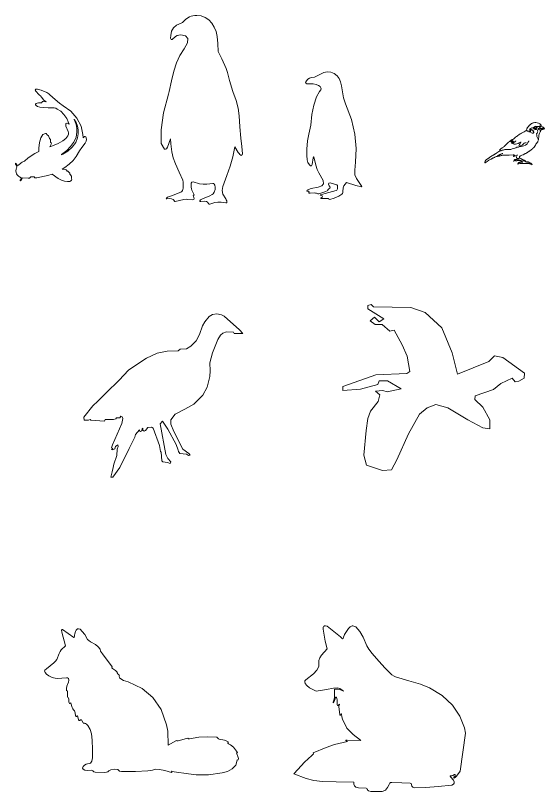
# Model space of a CAD drawing. Header units: millimetres. Extents: x -63086 to 144078, y -129912 to 13382.
# Drawn here: x -54799 to -53489, y -97808 to -95888 of the extents above; entities that cross this region are included whole.
import ezdxf

# ---------------------------------------------------------------- set-up
doc = ezdxf.new("R2010")
doc.units = ezdxf.units.MM
doc.layers.get('0').update_dxf_attribs({"lineweight": 0})
doc.layers.add('展開建具用', color=250, linetype='Continuous', lineweight=9)

# ---------------------------------------------------------------- blocks, each defined once
blk = doc.blocks.new('鳥1（CAD素材.com）')
at = {"color": 0, "linetype": 'ByBlock', "lineweight": -2}
for points in [[(-1.2, 91.4), (-1.6, 92.8), (-2.9, 94.2), (-4.9, 95.7), (-7.8, 97.3), (-10.9, 98.5), (-14.1, 99.1), (-17.3, 99.2), (-20.1, 98.6), (-20.8, 98.4), (-21.6, 98.2), (-22.2, 98), (-22.7, 97.9), (-23.1, 97.7), (-24, 97.2), (-24.9, 96.5), (-26, 95.8), (-27, 95), (-27.8, 94.4), (-28.6, 93.9), (-28.7, 93.8), (-29.2, 93.7), (-30.9, 91.8), (-32.7, 89.8), (-34.2, 88.1), (-34.9, 87), (-35.6, 85.9), (-36.1, 84.8), (-36.6, 83.6), (-37, 82.5), (-37.5, 81.5), (-38, 80.6), (-38.4, 79.9), (-39.5, 78.8), (-41.3, 77.5), (-43.4, 76.3), (-45.4, 75.2), (-50.1, 73), (-52.7, 71.6), (-54.6, 70.5), (-56.7, 69), (-59.2, 67.2), (-60.8, 65.9), (-62.3, 64.6), (-64.5, 62.7), (-66.9, 60.6), (-69.2, 58.9), (-71.1, 57.6), (-72, 57.4), (-72.3, 57.3), (-72.9, 56.9), (-73.7, 56.5), (-74.5, 55.9), (-75.4, 55.3), (-76.3, 54.7), (-77.2, 54.1), (-77.9, 53.6), (-78.4, 53.3), (-79, 52.8), (-79.6, 52.3), (-80.1, 51.9), (-80.5, 51.6), (-81, 51.2), (-81.4, 50.9), (-81.7, 50.7), (-83, 49.8), (-86.4, 46.6), (-89.9, 43.2), (-92.7, 40.2), (-93.4, 39.6), (-94.6, 38.6), (-96, 37.5), (-97.5, 36.5), (-101.1, 34), (-102.7, 32.9), (-103.6, 32.1), (-104, 31.4), (-104.1, 30.8), (-103.9, 30.3), (-103.3, 29.9), (-102.6, 29.8), (-102.4, 29.8)], [(-58, -2.9), (-57.9, -2.9), (-57.6, -2.7), (-57.3, -2.4), (-56.6, -1.8), (-55.9, -1.4), (-55.1, -1), (-54.3, -0.8), (-53.8, -0.7), (-53.5, -0.7), (-53.4, -0.9), (-53.4, -1.3), (-53.3, -1.7), (-52.9, -2), (-52.2, -2.1), (-50.2, -2.3), (-48.6, -2.4), (-47, -2.3), (-45.3, -2.3), (-43.8, -2.1), (-42.2, -2), (-41.1, -1.9), (-40.3, -2), (-39.7, -2.1), (-39.1, -2.3), (-37.9, -2.4), (-36.3, -2.4), (-34.3, -2.4), (-31.6, -2.4), (-30.2, -2.5), (-29.2, -2.7), (-27.9, -3.2), (-27.1, -3.6), (-26.3, -3.8), (-25.7, -4), (-25.5, -4.1), (-25.3, -4.1), (-25, -4.3), (-24.7, -4.5), (-24.4, -4.8), (-23.8, -5.1), (-23.6, -5), (-23.9, -4.2), (-24.7, -3.2), (-25.8, -2.1), (-26.9, -1.3), (-28.3, -0.6), (-30.1, 0.1), (-31.1, 0.4), (-31.9, 0.8), (-32.6, 1.2), (-33.1, 1.6), (-33.5, 2.1), (-33.9, 2.3), (-34.3, 2.3), (-35.2, 2.1), (-36.6, 1.7), (-37.4, 1.6), (-38.1, 1.7), (-38.9, 2), (-39.3, 2.2), (-39.7, 2.5), (-40, 2.9), (-40.2, 3.3), (-40.7, 4.1), (-41.4, 5), (-42.4, 5.7), (-43.4, 6.2), (-44.9, 6.8), (-46.5, 7.3), (-47.9, 7.7), (-48.2, 7.7), (-48.6, 7.7), (-51.6, 10), (-54.6, 12.3), (-54.8, 12.8), (-54.8, 13.1), (-54.7, 13.6), (-54.7, 14.2), (-54.7, 14.8), (-54.6, 15.8), (-54.5, 16.2), (-54.3, 16.4), (-53.6, 16.4), (-52.6, 16.6), (-49, 18.1), (-45.5, 19.7), (-43.1, 20.9), (-42.8, 21.1), (-41.8, 21.6), (-40.6, 22.3), (-39.3, 23), (-37.9, 23.7), (-36.3, 24.7), (-35, 25.5), (-34, 26.2), (-33.1, 26.9), (-32, 27.6), (-31, 28.3), (-30.1, 28.8), (-28.6, 29.7), (-26.9, 31), (-25, 32.6), (-23.1, 34.3), (-22.7, 34.7), (-22.2, 35), (-21.8, 35.4), (-21.5, 35.6), (-20.6, 36.3), (-19, 38.3), (-17.3, 40.6), (-15.7, 43.1), (-15, 44.3), (-14.1, 45.6), (-13.2, 47), (-12.4, 48.1), (-11.6, 49.2), (-10.7, 50.5), (-9.9, 51.8), (-9.3, 52.9), (-8.5, 54.8), (-8, 56.5), (-7.7, 58.9), (-7.3, 64.1), (-7, 67.8), (-6.4, 70.3), (-5.6, 72.7), (-4.1, 75.9), (-3.3, 77.3), (-2.7, 78.6), (-2.3, 79.8), (-2.2, 80.2), (-2.2, 80.4)], [(-37.7, 80.4), (-36.2, 78.9), (-34.9, 77.8), (-33.3, 76.8), (-31.8, 76.1), (-30.6, 75.9), (-30, 76), (-29.7, 76.2), (-29.7, 76.4), (-30, 76.7), (-30.4, 77.2), (-30.7, 78.3), (-30.9, 79.6), (-30.8, 80.6), (-30.3, 81.9), (-29.3, 83.3), (-27.9, 84.6), (-26.4, 85.6), (-24.7, 86.3), (-23.5, 86.4), (-22.5, 86.1), (-21.3, 85.3), (-19.8, 84.2), (-18, 83.2), (-16.1, 82.4), (-14.2, 82), (-12.6, 81.6), (-11.5, 80.9), (-10.7, 79.9), (-10.2, 78.4), (-9.9, 77.1), (-10, 75.8), (-10.5, 74.5), (-11.3, 72.9), (-12.5, 71.1), (-12.3, 67.8), (-12.1, 65), (-11.5, 62.8), (-10.7, 61), (-9.5, 59.5), (-8.5, 58.3), (-8.3, 57.6)], [(-21.1, 86.7), (-20.2, 86.7), (-19.7, 86.8), (-19.3, 87.1), (-18.7, 87.6), (-17.9, 88.6), (-17.9, 87.5), (-17.8, 86.5), (-17.4, 85.7), (-16.9, 85.2), (-16.1, 84.7), (-15, 84.3), (-14.1, 84.3), (-13.4, 84.6), (-12.5, 85.4), (-11.8, 86.2), (-11.5, 87.1), (-11.6, 88), (-11.9, 89.2), (-12.1, 89.5), (-12, 89.6), (-11.9, 89.7), (-11.6, 89.5), (-10.5, 89.2), (-9.2, 89.1), (-7.9, 89.2), (-6.7, 89.5), (-6.1, 89.7), (-5.5, 89.9), (-5.1, 90.1), (-5.1, 90.2), (-5, 90.2), (-5, 90.4), (-4.9, 90.6), (-4.9, 90.7)], [(-101.5, 29.3), (-100.2, 29.8), (-97.7, 30.6), (-96.7, 30.8), (-95.4, 31.2), (-94.1, 31.5), (-93.1, 31.9), (-91.4, 32.4), (-90, 32.7), (-88, 32.8), (-83.6, 32.8), (-76.6, 32.9), (-72.7, 34.1), (-69.7, 35.1), (-66.6, 36.1), (-63.8, 37), (-61.5, 37.9), (-60.6, 38.1), (-59.2, 38.4), (-57.5, 38.6), (-55.8, 38.8), (-50.2, 39.6), (-44.6, 41.2), (-39.9, 43.3), (-36.9, 45.6), (-35.8, 46.9), (-34, 50), (-32, 53.4), (-32, 53.6)], [(-71.7, 55.6), (-71.8, 55.6), (-71.9, 55.6), (-72.1, 55.4), (-72.3, 55.2), (-72.6, 55), (-73.1, 54.5), (-73.7, 54), (-74.4, 53.4), (-75.3, 52.8), (-75.7, 52.3), (-76, 51.9), (-76, 51.5), (-75.9, 51.2), (-75.8, 51), (-75.5, 50.8), (-75.2, 50.7), (-74.3, 50.7), (-73.5, 50.9), (-72.5, 51.4), (-71.4, 52.2), (-70.7, 52.7), (-70.2, 53.1), (-69.7, 53.5), (-69.5, 53.5), (-69.5, 53.5), (-69.8, 53.1), (-70.3, 52.7), (-70.9, 52.2), (-72.1, 51.1), (-73, 50), (-73.7, 48.9), (-73.9, 47.9), (-73.8, 47.6), (-73.8, 47.3), (-73.7, 47.2), (-73.7, 47.1), (-73.3, 47.2), (-72.2, 47.8), (-71.1, 48.4), (-70.8, 48.7), (-70.7, 48.9), (-69.9, 49.5), (-68.9, 50.2), (-67.8, 51), (-66.6, 51.8), (-65.5, 52.6), (-64.7, 53.2), (-64.3, 53.5), (-64, 53.7)], [(-70.1, 48.3), (-70.2, 48.3), (-70.2, 48.2), (-70.1, 47.9), (-69.9, 47.5), (-69.7, 47), (-68.8, 46), (-67.7, 45.4), (-66.3, 45.3), (-64.6, 45.6), (-61.9, 46.4), (-58.6, 47.6), (-55.4, 48.8), (-54.3, 49.3), (-53.7, 49.7), (-52.7, 50.2), (-51.7, 50.6), (-51.2, 50.6), (-51.1, 50.6), (-51.2, 50.5), (-51.3, 50.4), (-51.5, 50.3), (-51.8, 50.1), (-52.2, 49.6), (-52.6, 49.1), (-53, 48.5), (-53.4, 47.8), (-53.9, 46.8), (-54.5, 45.9), (-55, 45.1), (-56.1, 43.1), (-56.2, 41.8), (-55.4, 41.2), (-53.6, 41.1), (-52.1, 41.5), (-50.4, 42.4), (-48.6, 43.5), (-47, 45.1), (-45.2, 46.7), (-43.5, 48), (-41.8, 48.9), (-40.3, 49.4), (-38.8, 49.7), (-38.4, 49.9), (-38.5, 50)], [(-102.2, 29.8), (-102.1, 29.6), (-102.5, 29.4), (-103.8, 28.7), (-105.7, 27.6), (-108.3, 25.9), (-111.3, 24), (-114.1, 22.1), (-114.9, 21.5), (-115.9, 20.9), (-116.9, 20.3), (-117.8, 19.9), (-118.6, 19.4), (-119.5, 18.9), (-120.2, 18.5), (-120.8, 18.1), (-121.3, 17.8), (-122.2, 17.2), (-123.3, 16.5), (-124.4, 15.8), (-125.6, 15.1), (-126.9, 14.3), (-128, 13.5), (-128.9, 12.8), (-129.7, 12.2), (-130.7, 11.4), (-131.8, 10.7), (-132.7, 10.2), (-136.4, 7.9), (-138.6, 5.8), (-139.9, 3.6), (-140.5, 0.9), (-140.6, -0.3), (-140.6, -0.6), (-140.4, -0.7), (-140.1, -0.5), (-134.9, 3.2), (-130.9, 5.8), (-127.8, 7.6), (-125.7, 8.6), (-125.1, 8.8), (-124.3, 9.2), (-123.4, 9.7), (-122.5, 10.3), (-121.7, 10.8), (-121, 11.2), (-120.3, 11.5), (-120.1, 11.6), (-119.8, 11.7), (-118.6, 12.2), (-117.2, 12.9), (-115.6, 13.7), (-114, 14.4), (-112.6, 15.1), (-111.4, 15.6), (-111.3, 15.6), (-111.1, 15.5), (-110.5, 15.6), (-109.7, 15.7), (-108.8, 15.9), (-107.9, 16.1), (-106.7, 16.3), (-105.6, 16.4), (-104.7, 16.5), (-103.7, 16.7), (-102.2, 17), (-100.5, 17.3), (-98.9, 17.7), (-97.1, 18.1), (-95.6, 18.4), (-94.2, 18.6), (-93.1, 18.6), (-89.3, 18.6), (-80.5, 18.8), (-70.9, 19), (-69.7, 19.2), (-69.3, 19.2), (-69.1, 19.2), (-69.1, 19.1), (-69.3, 18.9), (-69.4, 18.7), (-69.6, 18.5), (-69.7, 18.3), (-69.7, 18.1), (-69.6, 17.9), (-69.4, 17.9), (-68.9, 18), (-68.2, 18.2), (-67.6, 18.3), (-67.1, 18.5), (-66.6, 18.6), (-66.5, 18.6), (-66.5, 18.6), (-66.9, 18.2), (-67.3, 17.8), (-67.9, 17.2), (-68.5, 16.7), (-69, 16.2), (-69.4, 15.8), (-69.4, 15.6), (-69.2, 15.6), (-68.2, 15.8), (-67.1, 16.1), (-65.8, 16.5), (-63.5, 17.3), (-61.5, 18.1), (-59.9, 18.9), (-59.9, 19.1)], [(-110.2, 16.5), (-110.2, 16.5), (-110.1, 16.5), (-109.5, 16.8), (-108.7, 17.2), (-107.9, 17.7), (-107, 18.2), (-106.3, 18.6), (-105.6, 18.9), (-105.4, 19), (-105.1, 19), (-104.3, 19.4), (-103.3, 19.8), (-102.2, 20.3), (-101, 20.9), (-99.8, 21.5), (-98.7, 21.9), (-98, 22.1), (-97.5, 22.3), (-97, 22.5), (-96.6, 22.7), (-96.5, 22.8)], [(-56, 8), (-57.1, 8.2), (-60.9, 8.1), (-64, 7.9), (-65.4, 7.8), (-66.3, 7.6), (-67.1, 7.2), (-68.2, 6.1), (-69.2, 4.5), (-69.7, 3.1), (-69.7, 2.8)], [(-68.6, 4.1), (-68.5, 4.1), (-68.3, 4.3), (-68, 4.5), (-67.6, 4.8), (-67.1, 5.2), (-66.5, 5.5), (-66, 5.7), (-65.2, 5.9), (-64.9, 5.9), (-64.7, 5.8), (-64.6, 5.6), (-64.6, 5.3), (-64.5, 5), (-64.3, 4.6), (-64.2, 4.3), (-63.9, 3.6), (-62.9, 4.2), (-61.5, 4.9), (-60.1, 5.3), (-58.2, 5.4), (-55.6, 5.3), (-51.8, 5.1), (-49.2, 3.2), (-48.2, 2.4), (-47.4, 1.8), (-46.7, 1.2), (-46.7, 1.2), (-46.8, 1.1), (-47.6, 1.2), (-48.6, 1.3), (-49.6, 1.4), (-51, 1.6), (-51.9, 1.6), (-52.5, 1.6), (-52.8, 1.4), (-53, 1.3), (-53.3, 1.1), (-53.7, 1.1), (-54, 1), (-55.1, 0.8), (-56.3, 0.3), (-57.4, -0.4), (-58.1, -1.3), (-58.6, -2.1), (-58.8, -3), (-58.8, -3.5), (-58.5, -3.8), (-58.4, -3.7)], [(-63.3, 15.9), (-63.1, 15.2), (-62.7, 13.6), (-62.1, 12.1), (-61.5, 11.2), (-61, 10.8), (-60.5, 10.5), (-59.8, 10.1), (-59.2, 9.9), (-58.6, 9.6), (-58, 9.3), (-57.5, 9.1), (-57.2, 8.8), (-56.9, 8.6), (-56.7, 8.5), (-56.5, 8.4), (-56.4, 8.5)], [(-59.8, 10.1), (-56.3, 10.4), (-55.4, 10.8), (-55, 11.2), (-54.8, 12.8)]]:
    blk.add_lwpolyline(points, dxfattribs=at)
for points in [[(-27.9, 82.8), (-28, 82.4), (-28, 81.6), (-28.1, 80.7), (-28.1, 79.6), (-28, 77.4), (-27.5, 76), (-26.7, 74.9), (-25.2, 73.9), (-23.7, 73.3), (-22.3, 73.1), (-21, 73.2), (-19.9, 73.8), (-19.2, 74.3), (-18.9, 74.7), (-19, 74.9), (-19.4, 74.9), (-19.8, 75.1), (-20, 75.7), (-20, 76.6), (-19.6, 77.5), (-19.2, 78.2), (-19.2, 78.4), (-19.3, 78.5), (-19.8, 78.3), (-20.2, 78.2), (-20.6, 78.1), (-21, 78.1), (-21.4, 78), (-21.8, 78.1), (-22, 78.2), (-22.1, 78.4), (-22.1, 79), (-22.1, 79.4), (-22.1, 79.8), (-22, 80.2), (-21.9, 80.5), (-21.8, 80.8), (-21.8, 80.9), (-22, 80.9), (-22.5, 80.7), (-23.6, 80.4), (-24.5, 80.5), (-25.4, 80.9), (-26.4, 81.8), (-27, 82.5), (-27.5, 82.8), (-27.7, 82.9)], [(-15.9, 89.6), (-16.6, 89), (-16.9, 88), (-16.7, 87), (-16.1, 86.2), (-15.7, 85.9), (-15.2, 85.7), (-14.8, 85.6), (-14.5, 85.5), (-13.7, 85.7), (-13.1, 86.2), (-12.6, 86.9), (-12.4, 87.6), (-12.6, 88.2), (-13, 88.9), (-13.5, 89.5), (-14, 89.7), (-14.1, 89.7), (-14.3, 89.7), (-14.5, 89.8), (-14.7, 89.8), (-14.9, 89.9), (-15.2, 89.8), (-15.6, 89.7)], [(1.4, 88.6), (2.3, 88.1), (3.4, 87.4), (4.4, 86.6), (5.2, 85.9), (6.9, 84.3), (6.3, 83.6), (5.6, 83.2), (4.6, 82.8), (2.9, 82.3), (-0.3, 81.6), (-1, 81.5), (-2.1, 81.4), (-3.3, 81.2), (-4.4, 81.1), (-7.1, 81), (-7.1, 82), (-7.2, 82.6), (-7.3, 82.9), (-7.5, 83.1), (-7.9, 83.2), (-8.3, 83.3), (-8.6, 83.4), (-8.8, 83.5), (-9, 83.5), (-9, 83.7), (-8.3, 84.3), (-7.4, 84.9), (-6.3, 85.6), (-5.2, 86.4), (-4.3, 87.1), (-3.5, 87.7), (-3.3, 88), (-3.2, 88.6), (-3.1, 89.3), (-3.2, 89.9), (-3.5, 90.2), (-3.6, 90.3), (-3.7, 90.4), (-3.7, 90.5), (-3.8, 90.7), (-3.5, 90.8), (-2.1, 90.3), (-0.4, 89.6)], [(-45.2, 6.5), (-43.8, 6), (-42.5, 5.3), (-41.4, 4.5), (-40.7, 3.6), (-40.6, 3.2), (-40.4, 2.9), (-40.4, 2.7), (-40.4, 2.6), (-40.9, 2.8), (-44.1, 4.8), (-47.1, 6.7), (-47.9, 7.4), (-47.9, 7.4), (-47.8, 7.4), (-47.7, 7.3), (-47.4, 7.2), (-47, 7), (-46.5, 6.8), (-45.8, 6.6)], [(-33.4, 1.5), (-33.2, 1.3), (-33, 1.1), (-32.9, 1), (-32.9, 0.9), (-32.9, 0.9), (-34.9, 0.9), (-36.6, 1), (-37.2, 1), (-37.2, 1.1), (-36.1, 1.5), (-35, 1.8), (-34.3, 2), (-34.1, 1.9), (-33.9, 1.8), (-33.6, 1.7)], [(-25.7, -2.8), (-25.1, -3.5), (-25.1, -3.7), (-25.4, -3.8), (-26.3, -3.4), (-26.6, -3.2), (-26.9, -3), (-27.1, -2.7), (-27.1, -2.4), (-27, -2), (-26.8, -1.9), (-26.4, -2.1)]]:
    blk.add_lwpolyline(points, close=True, dxfattribs=at)
blk.add_lwpolyline([(5.2, 84.3, 0.063181), (3.9, 84.6, 0.00458), (-0.4, 84.7, 0.003393), (-4.7, 84.8, 0.074887), (-5.5, 84.7, 0.074887)], format="xyb", dxfattribs=at)
blk = doc.blocks.new('動物（CAD素材.com）d17e7dc3')
at = {"color": 0, "linetype": 'ByBlock'}
blk.add_lwpolyline([(-191.7, 100.1), (-181.2, 100.1), (-177.1, 102.1), (-175.8, 100.4), (-141.4, 98.2), (-140.1, 102.1), (-119.3, 101.9), (-113.6, 103.6), (-112.3, 105.8), (-104, 106), (-101.4, 110), (-97.5, 108.5), (-96.2, 104.7), (-98.8, 91.7), (-122.2, 39.4), (-123.9, 31.9), (-121.4, 30.3), (-124.5, 27.9), (-121, 27.1), (-115.9, 29.6), (-114.3, 35), (-108.9, 39.4), (-107.9, 35.3), (-110.2, 28.9), (-110.8, 13), (-118.8, -8.2), (-120, -17.1), (-122.3, -27.6), (-125.7, -40.3), (-120.6, -40.6), (-103.8, -16.5), (-80.4, 30.3), (-66.3, 58.3), (-64.5, 64.8), (-54.9, 76.4), (-55.3, 74), (-52.3, 72.5), (-49.4, 73.8), (-48.5, 80.1), (-46.9, 80.6), (-46.8, 75.8), (-43.7, 73.5), (-40.1, 75.1), (-34, 82), (-25.5, 82.8), (-21.2, 80.4), (-5.4, 37.9), (-3.4, 22.6), (-1, 21.2), (0, 0), (2.6, -2.9), (14.7, -4.2), (21, -7.1), (23, -2.6), (15.2, 5.3), (10.4, 15.8), (-3.6, 91), (1.9, 98.2), (15, 77.9), (36.2, 39.8), (41.1, 26.1), (41.4, 22.5), (44.8, 17.5), (61.1, 15.9), (66.1, 13.3), (70.2, 13.4), (67.1, 17.9), (51.9, 28.4), (29.8, 72.1), (23, 90.4), (22.5, 101.2), (33.4, 114.8), (57.5, 127.2), (79.9, 139.6), (101.7, 162.2), (112.6, 181.9), (119.5, 208), (120.3, 222.4), (119.3, 242.3), (125.7, 266.8), (139.3, 299.6), (145.3, 310.4), (151.7, 315.5), (160.3, 319.2), (177.7, 317.7), (179.4, 314.6), (200.7, 315), (192.5, 323.6), (154.6, 357.7), (148.3, 361.2), (136.3, 363.5), (125.7, 361.6), (117.4, 356.6), (106.9, 343.6), (101.2, 333.6), (93.2, 312.3), (85.1, 296.7), (71.7, 283.5), (61.6, 276.7), (45.5, 275.7), (41.1, 272.1), (13.1, 271.3), (-11, 266), (-37.4, 253.5), (-66.7, 235), (-81.9, 223.9), (-105.7, 199.5), (-137.9, 167.9), (-158.5, 147.1), (-170.9, 136.1), (-192.6, 108)], close=True, dxfattribs=at)
blk = doc.blocks.new('動物（CAD素材.com）2dba9dcb')
at = {"color": 0, "linetype": 'ByBlock'}
blk.add_lwpolyline([(102.6, 149.7), (132.4, 141.5), (182, 111.7), (219.5, 91.8), (236.6, 89.1), (236.6, 111.1), (219.5, 143.1), (199.6, 161.9), (200.7, 170.7), (245.4, 186.7), (264.2, 201.6), (291.7, 214.8), (299.5, 205.4), (308.8, 207.1), (321.5, 214.8), (322.1, 226.9), (268.6, 265.5), (248.2, 270), (233.8, 255.6), (156.6, 224.2), (143.4, 277.1), (118, 339.4), (76.7, 376.9), (41.4, 389.1), (-51.3, 390.7), (-57.4, 396.8), (-65.6, 394.6), (-65.6, 385.8), (-25.9, 361.5), (-37.5, 353.8), (-48.5, 365.4), (-59.6, 356.5), (-46.9, 347.7), (-30.3, 347.2), (-11, 331.2), (0, 333.4), (19.3, 297), (32, 268.9), (38.6, 230.8), (30.9, 225.8), (-45.2, 222.5), (-127.4, 193.9), (-127.4, 183.9), (-83.8, 187.2), (-40.8, 198.8), (-37, 207.6), (-16.5, 208.2), (17.1, 188.3), (-17.6, 180.6), (-28.1, 183.9), (-46.3, 182.8), (-35.8, 173.4), (-39.7, 156.9), (-59, 133.2), (-65.1, 114.4), (-69.5, 85.2), (-75, 24), (-68.4, -0.3), (-29.2, -14.1), (-6.6, -12.4), (6.6, 12.4), (35.3, 76.9), (62.9, 125.5), (81.1, 141.5)], close=True, dxfattribs=at)
blk = doc.blocks.new('動物（CAD素材.com）47cb4833')
at = {"color": 0, "linetype": 'ByBlock', "lineweight": -2}
blk.add_lwpolyline([(-171.3, 368.5), (-173.3, 362.4), (-174, 359.5), (-174.3, 355.9), (-174.5, 354.6), (-174.8, 353.7), (-175.3, 353.4), (-176, 353.6), (-203.4, 373.1), (-204.5, 373.4), (-206, 372), (-205.8, 367.1), (-196.1, 332.9), (-206.8, 323.1), (-209.8, 318.8), (-212.4, 313.7), (-217.9, 299.5), (-220.8, 294.9), (-225, 290.7), (-243.8, 276.3), (-247.3, 272.9), (-248.1, 271), (-247, 267.3), (-243.4, 263.1), (-237.9, 258.9), (-231.1, 255.3), (-226.3, 253.4), (-221.9, 252.6), (-216.6, 252.4), (-193.8, 254), (-191.7, 253.8), (-189.3, 252), (-188.3, 248), (-188.9, 242.7), (-193.1, 232.8), (-194, 227.3), (-193.9, 222.8), (-191.7, 220.9), (-191.3, 219.1), (-191.2, 216.5), (-191.7, 210.1), (-191.5, 207.6), (-191.1, 205.9), (-189.5, 205), (-188.8, 203.4), (-188.3, 201.2), (-187.7, 194.1), (-186.2, 190.6), (-184.9, 190.3), (-184, 191.8), (-183.7, 191.9), (-183.1, 190.8), (-179.9, 180.7), (-178.3, 177.1), (-176.7, 174.3), (-174, 171.8), (-173, 169.8), (-172.4, 167.3), (-171.8, 160.1), (-170.6, 157.7), (-169, 157.7), (-167.6, 159.9), (-167.1, 160.1), (-166.5, 159.5), (-165.8, 157.6), (-164, 150.1), (-162.5, 147.9), (-160.8, 147.8), (-159, 149.7), (-158.2, 150.1), (-157.1, 149.6), (-155.7, 148.1), (-152.6, 142.7), (-151.3, 141.2), (-150.2, 140.7), (-148.3, 141.6), (-146.6, 140.8), (-144.2, 138.8), (-141.2, 135.4), (-135.5, 126.2), (-131.9, 114.9), (-130, 99.3), (-129.3, 76.2), (-129.5, 56), (-131, 47.2), (-134.4, 43), (-145, 40.5), (-149.6, 37.8), (-153, 34.1), (-154.2, 30.4), (-152.7, 27.5), (-148.4, 25.2), (-142.4, 24.1), (-132.4, 24.9), (-130, 24.7), (-128.5, 24), (-127.5, 22.5), (-126.1, 21), (-123.2, 20), (-100.3, 19.6), (-95.2, 20.1), (-91.8, 21.3), (-89.2, 23.4), (-83.9, 26.5), (-74.9, 27.7), (-66.6, 27.1), (-62.8, 22.5), (-57.4, 21.8), (-22.7, 22.4), (7.2, 24), (19, 24.9), (25.5, 27.5), (36.1, 26.8), (49.4, 24.4), (66.3, 19.7), (67.1, 19.9), (67.3, 20.4), (66.2, 22.7), (66.4, 23.2), (67.1, 23.2), (72.5, 21.4), (108.3, 16.5), (127.1, 14.1), (157.9, 14), (191.6, 18.5), (204.6, 21.8), (216.5, 28.7), (225, 37.5), (227.8, 46.4), (228, 48.4), (228.4, 49.8), (229, 50.5), (229.8, 50.4), (231.3, 50.9), (231.7, 53.8), (230.7, 58.7), (227.6, 66), (227.1, 67.7), (227.2, 68.4), (227.7, 68.5), (229, 68.4), (229.3, 69.2), (227.2, 72.6), (219.2, 82), (212.1, 88.1), (206.8, 90.8), (205.5, 91.8), (205.4, 92.7), (206.1, 93.6), (206.3, 95.3), (203.1, 97.4), (197, 99.4), (184, 102.1), (182.2, 102.8), (181.8, 103.5), (178.6, 106.8), (156.2, 107.6), (133.5, 107), (110.3, 102.9), (108.2, 103), (107.4, 103.8), (106.4, 104.4), (103, 103.9), (82.6, 98.2), (79.6, 97.7), (79.3, 98.2), (79, 98.6), (76.9, 97.8), (58, 87.5), (56.9, 121.8), (54.1, 137.5), (40.2, 175.6), (20.2, 205.4), (-6.7, 227.7), (-41.2, 243.5), (-52.7, 247.5), (-59.4, 250.9), (-62.7, 254.1), (-63.2, 257.4), (-62.9, 258.9), (-63.2, 260.3), (-64, 261.4), (-66.3, 262.8), (-67.3, 263.8), (-68, 265), (-68.2, 266.2), (-68.6, 267.6), (-70.3, 269.5), (-72.6, 271.6), (-80, 276.9), (-81.4, 278.3), (-81.2, 280.8), (-104.8, 312.9), (-109.6, 319.7), (-110.4, 324.5), (-115.5, 330.3), (-122.4, 336.2), (-134.8, 343), (-138.6, 345.8), (-141.5, 349), (-148.9, 361.3), (-154.7, 368.6), (-160.4, 374), (-164.5, 375.4), (-166.4, 375), (-168.1, 373.7), (-169.8, 371.5)], close=True, dxfattribs=at)
blk = doc.blocks.new('動物（CAD素材.com）32646f57')
at = {"color": 0, "linetype": 'ByBlock', "lineweight": -2}
for points in [[(-118, 368.7), (-151.3, 395.2), (-155.8, 396.5), (-157.6, 396.2), (-159.1, 395.5), (-160.3, 394.4), (-161.1, 392.9), (-161.5, 387.8), (-156.6, 358.4), (-151, 339.2), (-165.3, 324), (-169.6, 316.9), (-171.8, 310.2), (-172.3, 295.8), (-176.8, 286.8), (-184.9, 277.6), (-204.2, 262.4), (-206.4, 259.8), (-207, 258), (-205.7, 253.5), (-201.5, 248.3), (-195.4, 243.2), (-178.7, 234.3), (-153, 239), (-135.4, 242), (-126.4, 242.6), (-120.4, 241.4), (-115, 238.1), (-110.7, 234.5), (-118.6, 238.2), (-124.7, 239.7), (-133.1, 239.9), (-133.5, 219.2), (-134.1, 215), (-136.5, 207.7), (-136.6, 206.2), (-136.1, 206.1), (-133.1, 211.3), (-132.2, 213.4), (-131.6, 215.5), (-131.3, 218.3), (-130.7, 219.2), (-130, 219.7), (-129.1, 219.6), (-128.2, 218.7), (-127.5, 216.4), (-127, 213.1), (-126.8, 201.6), (-126.2, 199.3), (-124.9, 199), (-122.5, 200.7), (-121.1, 202), (-120.8, 202.1), (-120.7, 201.9), (-121.4, 200.6), (-122.3, 196.8), (-120.3, 176.4), (-118.8, 175.1), (-118.1, 175.3), (-117.5, 176), (-116.9, 177), (-116.4, 178.2), (-116.1, 178.6), (-115.8, 178.5), (-115.5, 177), (-115.1, 171.5), (-113.4, 164.1), (-104.4, 147.3)], [(178, 36.7), (191.5, 130.4), (188.3, 143.6), (177.1, 173), (158.5, 200), (133, 223.5), (101.7, 242.7), (79.6, 252.2), (51, 260.5), (18.2, 269.8), (14.6, 271.3), (9, 275), (-7.4, 291.2), (-23.1, 308.7), (-39.7, 327.8), (-48.2, 338.6), (-53.2, 346.7), (-61.9, 368.6), (-70.9, 382.4), (-80.7, 393.5), (-87.9, 396.5), (-89.4, 396.3), (-91.2, 395.7), (-93.1, 394.9), (-94.8, 393.8), (-98.8, 390), (-108.5, 374.8), (-111.9, 365.8), (-113.4, 364.3), (-115, 364.6), (-116.3, 366.7), (-118, 368.7)], [(-104.4, 147.3), (-102.9, 143.3), (-87.3, 127.4), (-68.6, 113.4), (-68.4, 112.9), (-68.7, 112.5), (-102.2, 113.7), (-105.1, 113.3), (-105.5, 112.4), (-104.7, 111.6), (-103.7, 110.8), (-102.4, 110.3), (-101.1, 110.1), (-101.1, 109.8), (-133.4, 102.3), (-154.2, 95.4), (-185.7, 81.6), (-185.6, 80.1), (-185.4, 79.4), (-186.7, 77.6), (-189, 75.3), (-207.9, 58.6), (-224.4, 40.8), (-233.7, 30), (-203.1, 18.6), (-184.1, 13.8), (-163, 11.3), (-129.5, 10), (-85.4, 9.1), (-85.4, 4.4), (-84.1, 0.3), (-80.5, -2.6), (-74.1, -4.4), (-54.7, -5.5), (-52.8, -6.3), (-52.2, -7.5), (-51.9, -8.7), (-51.2, -10), (-50, -11.1), (-48.7, -12), (-42.9, -13.6), (-15.3, -13.3), (-9, -11.6), (-6.9, -10.1), (-4.5, -7.4), (-2.1, -3.9), (2.1, 3.9), (4, 6.6), (5.6, 8.3), (6.9, 8.5), (8.7, 8.2), (33.5, 7.7), (54.5, 7.2), (56.7, 5.9), (57.6, 3.5), (58.5, -0.6), (60.9, -3.2), (65.5, -4.5), (92.9, -4.1), (123.8, -1.2), (156.9, 2.3), (161.2, 4.2), (163.3, 7.1), (163.4, 10.5), (161.4, 14.6), (154.4, 22.2), (153, 24), (153.1, 24.7), (153.7, 25), (155.3, 24.7), (157.4, 25), (159.5, 25.6), (163.8, 28.1), (164.9, 28.4), (165.4, 28), (165.6, 26.7), (165.5, 25.6), (165.1, 24.5), (164.5, 23.6), (163.1, 22.4), (162.5, 21.6), (162.2, 20.8), (162, 20), (163, 19.3), (165.3, 20.9), (168.9, 24.6), (178, 36.7)]]:
    blk.add_lwpolyline(points, dxfattribs=at)
blk = doc.blocks.new('動物（CAD素材.com）6e4fa603')
at = {"color": 0, "linetype": 'ByBlock', "lineweight": -2}
for points in [[(-11.935457, 217.076904), (-12.413344, 216.78432), (-12.818269, 216.32832), (-13.092118, 215.785137), (-13.185457, 215.236818), (-12.509707, 213.304511), (-3.920242, 203.398547), (0.354647, 199.895224), (1.617271, 198.566214), (2.771581, 197.080209), (4.570409, 194.13983), (7.824844, 190.545154), (13.852348, 185.828937), (5.899232, 186.707502), (4.4949, 186.598778), (3.701305, 186.104151), (2.731761, 184.182195), (1.961611, 183.656115), (0.648424, 183.470524), (-5.354432, 183.547923), (-8.706542, 182.845455), (-11.318248, 181.651585), (-12.590921, 180.124947), (-12.661948, 179.436737), (-12.409506, 178.544947), (-11.902794, 177.60329), (-11.20216, 176.755888), (-7.569038, 174.429305), (-1.887494, 172.887426), (6.321668, 171.928846), (18.314543, 171.499524), (33.825812, 170.876845), (37.239746, 170.028848), (41.303284, 168.298831), (49.613297, 162.809639), (57.707652, 154.581957), (64.605829, 144.805807), (69.3461, 134.649742), (70.349194, 131.763572), (70.394677, 131.188554), (70.140524, 131.093856), (68.912175, 132.150829), (68.000716, 132.79593), (66.862043, 133.289068), (65.681494, 133.568215), (64.647008, 133.569543), (62.743393, 132.367632), (62.057541, 129.929131), (62.810345, 125.91537), (68.418283, 112.387449), (69.297253, 109.042454), (69.008915, 106.250322), (67.329494, 102.180217), (62.563797, 95.667511), (54.599788, 89.328252), (43.631144, 83.199411), (29.592198, 77.336491), (22.869854, 74.849631), (26.220624, 81.368964), (26.717675, 83.257346), (26.459378, 84.497822), (25.018413, 85.748699), (24.688825, 86.648114), (24.553995, 87.947927), (24.718887, 91.617801), (24.505216, 92.982445), (23.952763, 94.010434), (22.202171, 95.653661), (21.479443, 96.763927), (20.92887, 98.033081), (20.361076, 100.606057), (19.820071, 101.730758), (19.042615, 102.612018), (17.149736, 103.739301), (16.295928, 104.446863), (15.614861, 105.234498), (14.813363, 106.724558), (14.097839, 107.282125), (13.108333, 107.625385), (11.882014, 107.739185), (5.78057, 105.048236), (0.588164, 97.109277), (-2.964619, 85.427736), (-4.168093, 71.640875), (-4.185457, 63.042565), (-14.16586, 58.523448), (-30.559411, 47.631704), (-39.517387, 39.516403), (-41.198261, 38.548456), (-44.117773, 37.83227), (-45.962385, 36.778662), (-48.130492, 35.111266), (-54.466852, 29.241219), (-56.452362, 28.417401), (-58.121442, 29.122205), (-61.367962, 33.859756), (-61.831614, 34.286771), (-62.106309, 34.148156), (-62.181719, 33.124044), (-62.039998, 32.129431), (-61.583851, 30.866803), (-60.92334, 29.560409), (-58.993213, 26.795895), (-58.636437, 25.752882), (-58.799623, 24.655485), (-59.641174, 22.824819), (-60.750076, 19.533553), (-61.129047, 15.287814), (-60.796294, 11.055059), (-59.721374, 7.808641), (-57.913017, 5.152402), (-55.190849, 2.454633), (-52.204456, 0.244722), (-47.93778, -1.725644), (-47.291172, -3.068713), (-47.772746, -4.876137), (-50.340527, -8.13108), (-50.713926, -8.781475), (-50.601422, -9.051499), (-50.185457, -9.077622), (-49.475967, -8.693643), (-48.538582, -7.81931), (-47.561353, -6.688687), (-44.685457, -2.252959), (-30.719575, -3.20784), (-28.497613, -3.096719), (-27.220041, -2.541049), (-25.429762, -0.31533), (-24.367691, 0.325213), (-22.779415, 0.649517), (-17.709985, 0.669737), (-16.262926, 0.413654), (-15.478963, -0.054455), (-15.185457, -0.760815), (-15.090935, -1.333408), (-14.818269, -1.819009), (-14.412213, -2.142948), (-13.935457, -2.256794), (-9.525917, -1.873181), (9.525917, 1.873181), (17.596197, 3.883688), (28.87785, 6.984481), (43.567644, -3.880006), (51.422469, -8.087301), (58.830454, -10.459377), (66.39751, -11.260815), (70.047798, -11.167286), (72.194471, -10.819256), (73.79258, -10.086462), (75.398762, -8.767505), (76.57285, -7.460547), (77.153876, -6.430022), (77.259348, -5.491033), (76.618785, -3.643491), (76.424024, -2.495946), (76.376187, -1.26676), (76.596114, 1.181897), (76.35046, 2.295689), (75.713413, 3.311774), (73.743242, 5.190482), (73.048619, 6.159168), (72.627317, 7.102954), (72.584073, 7.859593), (72.225472, 9.359651), (69.982957, 11.886956), (67.440463, 14.149658), (65.385675, 14.853096), (65.085755, 15.174213), (64.883269, 15.653806), (64.814543, 16.220133), (64.341701, 17.244241), (63.001216, 18.008811), (60.625425, 18.569141), (53.314543, 19.239185), (59.814543, 23.663811), (70.873319, 32.053781), (80.297313, 41.05432), (88.126044, 50.713985), (96.629307, 65.055998), (102.062988, 73.149834), (110.505162, 83.449288), (111.493356, 85.055472), (112.777982, 88.680647), (113.227739, 93.021373), (112.855635, 97.006949), (111.585153, 99.395784), (110.487111, 100.357491), (109.763254, 100.55491), (108.979046, 100.217731), (105.11621, 96.673959), (104.50237, 104.956572), (100.03523, 125.667761), (89.963497, 145.34491), (75.012539, 162.629933), (56.191034, 176.294081), (46.915828, 182.56926), (36.394805, 191.807456), (23.043414, 203.732989), (20.489197, 205.657336), (14.953908, 209.001264), (1.433719, 215.069006), (-7.710698, 217.378796), (-9.384645, 217.587526), (-10.585452, 217.49276)], [(87.666616, 135.224987), (91.166613, 126.158608), (93.041829, 116.487531), (93.215123, 106.694419), (91.661742, 97.265635), (86.764336, 85.461461), (78.441581, 74.079071), (67.496289, 64.076164), (54.814543, 56.360603), (51.654213, 55.004252), (51.527147, 55.139838), (51.779377, 55.472169), (64.542079, 65.484652), (74.361094, 75.168627), (81.776889, 85.076092), (87.262316, 95.739185), (88.094541, 98.346051), (89.562272, 110.739185), (89.54764, 118.940184), (88.711152, 125.99076), (86.948225, 132.52948), (82.760503, 142.383361), (82.855925, 142.738394), (83.153858, 142.739185), (83.928727, 141.801571), (86.416506, 137.637491)]]:
    blk.add_lwpolyline(points, close=True, dxfattribs=at)
blk = doc.blocks.new('動物（CAD素材.com）cb278162')
at = {"color": 0, "linetype": 'ByBlock', "lineweight": -2}
blk.add_lwpolyline([(-45.6, 459.9), (-52.4, 455.8), (-55.7, 453.3), (-60.6, 448.8), (-63.4, 446.6), (-66.3, 444.9), (-78.3, 439.4), (-85.5, 433), (-90.2, 424.6), (-92.4, 414.2), (-92.7, 407.2), (-91.5, 404.5), (-89.1, 404.3), (-80.3, 411.6), (-76.4, 413.9), (-72.3, 415.1), (-67.4, 415.5), (-55.4, 413.1), (-49.7, 406.3), (-50.7, 395.6), (-59.1, 381.2), (-69.9, 364.3), (-78.2, 346.5), (-84.7, 326.2), (-90, 301.5), (-95.9, 275.8), (-98.1, 268.5), (-110.1, 222.9), (-116, 180.6), (-115.9, 146.8), (-107.5, 132.9), (-105, 132.4), (-102.9, 133.7), (-100.7, 137.7), (-93.2, 158.2), (-92.2, 146.2), (-89.8, 126.6), (-86.5, 111.4), (-80.9, 96.1), (-71.6, 75.9), (-62.7, 56.3), (-61.7, 51), (-61.5, 36.3), (-62, 32.7), (-63, 30.3), (-65.1, 27.9), (-67.4, 26.3), (-90.2, 17.6), (-100.1, 13.9), (-101.5, 13.1), (-103.1, 11.5), (-103.3, 10.2), (-102.3, 9.5), (-95.9, 10.4), (-90.6, 9.6), (-86, 8), (-84.2, 5.8), (-83.8, 4.6), (-83.1, 3.8), (-82.2, 3.5), (-81.3, 3.7), (-59.5, 8.2), (-54.3, 8.7), (-49.7, 8.6), (-38, 7.2), (-35.3, 8), (-34.4, 10.2), (-36.2, 16.8), (-36.4, 18.1), (-36.2, 18.6), (-34.8, 18.9), (-34.6, 20), (-35.7, 23), (-39.7, 31.4), (-40.9, 34.9), (-41.6, 38.4), (-41.8, 41.8), (-41.4, 48.8), (-39.9, 51.3), (-36.7, 51.7), (-20.7, 47.3), (-12.1, 46.1), (-3.1, 46.1), (12.1, 47.8), (14.2, 47.6), (15.5, 46.6), (16.7, 44), (17.8, 38.8), (17.3, 32.6), (15.4, 26.8), (12.4, 22.5), (10.3, 20.8), (4.1, 17.1), (-13.9, 9.6), (-18.3, 7.1), (-19.9, 5.1), (-20, 4.1), (-19.3, 3.5), (-17.5, 3.4), (-8.1, 4.2), (-3.8, 3.3), (-0.9, 1.4), (0.9, -1.4), (1.7, -3.1), (2.7, -3.6), (4.5, -3.3), (16.5, 0.8), (24.3, 1.9), (32.5, 2), (44.2, 0.3), (45.7, 0.4), (46.4, 1.2), (46.6, 3.2), (46.3, 5), (45.3, 7.5), (43.8, 10.1), (37.1, 21.5), (35.3, 30.4), (36.7, 40.6), (47, 67.4), (54.6, 90.5), (61.6, 113.7), (66.5, 138.4), (74.9, 124.7), (77.1, 121.9), (78.9, 120), (81.1, 118), (82.4, 117.4), (83.3, 117.6), (84.3, 118.5), (85.2, 121.6), (83.9, 139.2), (81.2, 159.7), (78.4, 188.1), (77.2, 215.5), (74.5, 234.3), (69.6, 253.3), (61.8, 275.7), (53, 302.4), (48.1, 322.7), (45.1, 332.5), (34.5, 356.2), (25.5, 374.2), (24.2, 394.5), (22.5, 411.6), (19.8, 424.2), (15.6, 434.6), (9.5, 444.3), (1.7, 452.8), (-7, 458.8), (-16.6, 462.3), (-27.4, 463.5), (-33, 463.3), (-37.4, 462.7), (-41.4, 461.6)], close=True, dxfattribs=at)
blk = doc.blocks.new('動物（CAD素材.com）21646dcb')
at = {"color": 0, "linetype": 'ByBlock', "lineweight": -2}
blk.add_lwpolyline([(-26.3, 310.8), (-45.8, 300.8), (-48.9, 299.8), (-56.7, 298.9), (-61.6, 297), (-65.8, 294.2), (-68.8, 290.6), (-71, 286.1), (-70.5, 284.2), (-68, 283.2), (-52, 282.6), (-45.2, 281.2), (-39.5, 279), (-35, 276), (-33, 273.4), (-32.6, 270.9), (-33.7, 267.9), (-36.7, 263.6), (-43.8, 251.1), (-50.7, 229.9), (-55.9, 206.7), (-58.4, 180.3), (-62.7, 158.7), (-66.4, 141.6), (-67.9, 121), (-68.1, 105.3), (-67.3, 95.2), (-65.2, 88.2), (-61.6, 82.4), (-58.6, 79.8), (-56.5, 80.1), (-54.9, 83.3), (-52, 99.8), (-51.2, 102.1), (-50.4, 102.1), (-45.4, 82), (-42, 70.9), (-38.3, 62.5), (-27.4, 43.4), (-26.8, 35.5), (-30.9, 30.2), (-40, 27.4), (-57, 23.8), (-64.2, 21.5), (-67, 19.6), (-67.7, 18.5), (-67.7, 17.9), (-67, 17.6), (-63.7, 17.4), (-62.9, 16.9), (-62.5, 16), (-62.7, 14.7), (-62.7, 13.2), (-61.8, 12.4), (-59.7, 12.2), (-49.7, 12.9), (-46.3, 12.8), (-43.7, 12.4), (-40.6, 11), (-38, 11), (-23.2, 15.5), (-16.4, 18.7), (-15.8, 19.7), (-15.6, 20.6), (-14.9, 21.7), (-13.9, 22.8), (-10.8, 25.1), (-10.3, 26.1), (-10.6, 27.5), (-12.3, 30.6), (-14.1, 34.9), (-13.3, 37), (-10.3, 37.6), (6.3, 33.1), (7.8, 31.5), (8.1, 27.3), (7.6, 22.8), (6, 20.1), (4.5, 19.1), (-22.8, 11.8), (-34, 8.6), (-34.7, 8.1), (-34.5, 7.6), (-32.6, 6.8), (-30.4, 5.6), (-29.4, 4.1), (-29.9, 2.7), (-33.4, 0.4), (-33.2, -0.6), (-30.3, -1), (-20.5, -0.6), (-17.4, -0.7), (-15.4, -1.2), (-14.3, -2), (-10.8, -3.4), (0, 0), (11, 4.8), (18.3, 9.9), (20, 11.9), (21, 14.1), (21.5, 16.9), (22, 25.2), (22.6, 28.2), (23.9, 30.8), (30.4, 38.8), (53.3, 31.2), (67.2, 27.8), (68.2, 28.6), (68, 29.2), (54.9, 48.4), (51.2, 58.1), (50.5, 69.7), (52.4, 88.7), (54.3, 123.1), (51, 158.1), (42.3, 194.6), (28.1, 233.3), (22.5, 248.5), (18.1, 277.7), (15.5, 288.1), (12, 295.9), (6.8, 302.6), (-0.7, 308.7), (-8.8, 312.1), (-17.4, 312.8)], close=True, dxfattribs=at)

msp = doc.modelspace()

# ---------------------------------------------------------------- block references
at = {"layer": '展開建具用', "ltscale": 10}
for name, p in [('動物（CAD素材.com）cb278162', (-54322.1982, -96351.0625)), ('動物（CAD素材.com）21646dcb', (-54009.5728, -96339.5367)), ('動物（CAD素材.com）6e4fa603', (-54736.5978, -96287.181)), ('鳥1（CAD素材.com）', (-53496.1307, -96251.6)), ('動物（CAD素材.com）2dba9dcb', (-53861.1272, -96999.4778)), ('動物（CAD素材.com）d17e7dc3', (-54436.8341, -96989.1425)), ('動物（CAD素材.com）32646f57', (-53875.8321, -97793.9056)), ('動物（CAD素材.com）47cb4833', (-54478.6663, -97780.0892))]:
    msp.add_blockref(name, p, dxfattribs=at)

doc.saveas('drawing.dxf')
